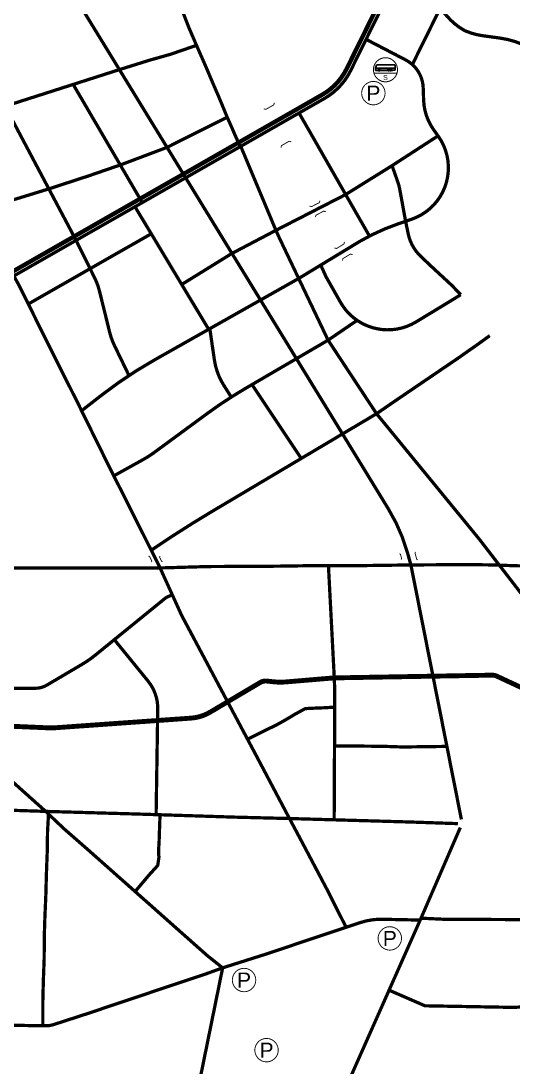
# Model space of a CAD drawing. Header units: metres. Extents: x 562939 to 576321, y 2060910 to 2084323.
# Drawn here: x 571043 to 573305, y 2064719 to 2069528 of the extents above; entities that cross this region are included whole.
import ezdxf
from ezdxf.enums import TextEntityAlignment as Align

# ---------------------------------------------------------------- set-up
doc = ezdxf.new("R2010")
doc.units = ezdxf.units.M
doc.header["$MEASUREMENT"] = 0
doc.linetypes.add('CONTINUOUS_1', pattern=[0])
for name, color, linetype, lineweight in [('_bridge', 7, 'CONTINUOUS', 30), ('Duong', 30, 'CONTINUOUS', 0), ('map symbol', 5, 'CONTINUOUS', 30), ('Tuyen TN', 5, 'CONTINUOUS', 20)]:
    doc.layers.add(name, color=color, linetype=linetype, lineweight=lineweight)
doc.layers.add('ViaHeS', color=32, linetype='CONTINUOUS')
doc.styles.add('arial', font='ARIAL.TTF', dxfattribs={"height": 50})
doc.styles.add('ARIALH', font='VHARIAL.TTF')

# ---------------------------------------------------------------- blocks, each defined once
blk = doc.blocks.new('A$C47FB645C')
at = {"layer": 'map symbol', "linetype": 'CONTINUOUS_1'}
for p, q in [((-35.2, 10.6), (-34.7, 10.7)), ((-30.4, 11.1), (-34.7, 10.7)), ((-40.1, -6.1), (-39.6, -5.8)), ((-40.1, -6.1), (-40.1, -8.4)), ((-39.8, -9), (-40.1, -8.4)), ((-39.8, -9), (-39.8, -9.6)), ((-37.4, -9.6), (-39.8, -9.6)), ((-39.3, -2.7), (35, -2.7)), ((-39, -0.7), (34.9, -0.7)), ((-31.3, -10.2), (-37.4, -9.6)), ((-29.4, -10.3), (-31.3, -10.2)), ((-29.4, -8.5), (-29.4, -10.3)), ((-22, -8.6), (-22, -10.3)), ((-22, -10.3), (5.9, -10.3)), ((6, -8.3), (5.9, -10.3)), ((13.1, -6.7), (14.4, -6.7)), ((21.5, -8.7), (21.5, -10.3)), ((21.5, -10.3), (22.1, -10.3)), ((22.1, -10.3), (26.4, -10.1)), ((26.4, -10.1), (32.5, -9.4)), ((32.5, -9.4), (34.9, -9.2)), ((34.9, -9.2), (35.1, -6.5)), ((35.1, -6.5), (35, -6.1))]:
    blk.add_line(p, q, dxfattribs=at)
for centre in [(-25.6, -8.6), (9.9, -8.6), (17.6, -8.6)]:
    blk.add_circle(centre, 3.25, dxfattribs=at)
for centre, radius, start, end in [((20.9, -10.6), 60.7, 160.5223, 175.4791), ((-34.6, 8.8), 1.96, 110.3295, 154.3584), ((-4.1, -3840.3), 3851.5, 89.443, 90.3908), ((33.4, 10.4), 0.625, 7.8834, 89.4555), ((-74.8, -4.4), 109.8, 359.0796, 7.8005), ((-25.7, -8.6), 3.7, 0.4248, 178.2949), ((9.9, -8.8), 3.91, 32.7331, 172.4015), ((17.6, -8.7), 3.86, 0.5443, 147.4143)]:
    blk.add_arc(centre, radius, start, end, dxfattribs=at)
blk = doc.blocks.new('A$C1A0C238D')
at = {"layer": 'map symbol', "color": 129, "lineweight": 15, "const_width": 9, "flags": 128}
blk.add_lwpolyline([(-108, -48, 1), (108, -48, 1)], format="xyb", close=True, dxfattribs=at)
blk.add_lwpolyline([(-103.2, -79.7), (103.2, -79.7)], dxfattribs=at)
at = {"layer": 'map symbol', "color": 129, "lineweight": 15, "xscale": 2.375999999907799, "yscale": 2.375999999907799, "zscale": 2.375999999907799}
blk.add_blockref('A$C47FB645C', (4.8, -30.6), dxfattribs=at)
at = {"layer": 'map symbol', "color": 129, "lineweight": 15, "style": 'ARIALH'}
blk.add_text('S', height=45, dxfattribs=at).set_placement((0, -117.9), align=Align.MIDDLE_CENTER)
blk = doc.blocks.new('A$C160A605E')
at = {"layer": 'map symbol', "color": 129, "lineweight": 15, "const_width": 12, "flags": 128}
blk.add_lwpolyline([(-155.52, 0, 1), (155.52, 0, 1)], format="xyb", close=True, dxfattribs=at)
at = {"layer": 'map symbol', "color": 129, "lineweight": 15, "style": 'arial'}
blk.add_text('P', height=200, dxfattribs=at).set_placement((0, 0), align=Align.MIDDLE_CENTER)
blk = doc.blocks.new('A$C685C5190')
at = {"layer": '_bridge', "const_width": 4}
for points in [[(572203.5, 2069148.1), (572200.9, 2069138.5), (572164.7, 2069117.8), (572155, 2069120.4)], [(572280.7, 2068968.6), (572271, 2068971.2), (572236.3, 2068951.3), (572233.6, 2068941.7)], [(572412.9, 2068698.3), (572409.8, 2068688.8), (572374.2, 2068670.5), (572364.7, 2068673.6)], [(572440, 2068646.9), (572430.4, 2068649.9), (572394.7, 2068631.6), (572391.7, 2068622.1)], [(572525.8, 2068508.8), (572523.4, 2068499.1), (572489.2, 2068478.3), (572479.5, 2068480.7)], [(572516.1, 2068422), (572518.4, 2068431.7), (572552.7, 2068452.6), (572562.5, 2068450.2)], [(572785.8, 2067048.7), (572788.3, 2067053.1), (572782.6, 2067073), (572778.3, 2067075.4)], [(572862.5, 2067046.4), (572858.1, 2067048.8), (572849.6, 2067078.7), (572852, 2067083.1)], [(571638.6, 2067036.8), (571640.2, 2067041.5), (571629.4, 2067063), (571624.7, 2067064.5)], [(571690.5, 2067038.5), (571685.7, 2067040), (571675.8, 2067059.8), (571677.3, 2067064.6)]]:
    blk.add_lwpolyline(points, dxfattribs=at)
at = {"layer": 'Duong', "color": 158, "flags": 128}
for points, const_width in [([(571773.6, 2069589), (571809.7, 2069495.7), (571845.6, 2069412.1), (571889.3, 2069312.6), (571924.4, 2069229.7), (571948.3, 2069174.7), (571986.8, 2069081.5), (572006.8, 2069036.5), (572018.6, 2069009), (572034.8, 2068972.4), (572046.4, 2068946.4)], 15), ([(571491.4, 2069300.5), (571628.2, 2069343.3), (571726.5, 2069371.1), (571845.6, 2069412.1)], 15), ([(571278.9, 2069232.5), (571596.3, 2068689.3)], 15), ([(570966.6, 2069131.1), (571292.3, 2068515.7)], 15), ([(572640.3, 2068535.3), (572316.8, 2069101.1), (572316.8, 2069101.1)], 15), ([(571710.2, 2068943), (571986.8, 2069081.5)], 15), ([(572210.6, 2068561.8), (572531.1, 2068726.3), (572744.3, 2068859.1), (572955.5, 2068996)], 15), ([(570852.2, 2068655.8), (571044.3, 2068714.5), (571167.1, 2068752.3), (571353.3, 2068813.2), (571499.3, 2068863.6), (571710.2, 2068943.1)], 15), ([(572036.5, 2068963.8), (570949.4, 2068342.9)], 20), ([(572046.4, 2068946.4), (570996.2, 2068346.5)], 15), ([(571562.9, 2068670.3), (571900.5, 2068108.2)], 15), ([(572008.6, 2068455.6), (572210.6, 2068561.8)], 15), ([(571072.6, 2068223.2), (571637.6, 2068545.9)], 15), ([(571678.3, 2067009.8), (571553.9, 2067258), (571443.7, 2067476.4), (571301.1, 2067765.9), (571163, 2068040.9), (571163, 2068040.9), (571029.2, 2068310.7), (570970.6, 2068415.3)], 15), ([(571777.8, 2068312.9), (572007.6, 2068455.1)], 15), ([(572139.8, 2068241.4), (572315.8, 2068340.8)], 15), ([(573193.3, 2068077.7), (573132.7, 2068033.7), (573090.2, 2068004.2), (573057.5, 2067980.9), (572952.7, 2067909.6), (572852.6, 2067841.6), (572748.8, 2067771), (572673.9, 2067719.4)], 15), ([(572100.7, 2067852.6), (572326.8, 2067513.1)], 15), ([(572830.9, 2067023.6), (572595.1, 2067020.4), (572368.6, 2067020.2), (572214, 2067017.9), (571896.2, 2067016.2), (571678.3, 2067009.8)], 15), ([(573662.1, 2067008.9), (573337.4, 2067019.2), (573177.7, 2067024.2), (573036.2, 2067024.8), (572830.9, 2067023.6)], 15), ([(570973.4, 2067009.9), (571133.7, 2067009.4), (571274.3, 2067010), (571392.1, 2067009.6), (571678.3, 2067009.8)], 15), ([(572533, 2065358.1), (572445.7, 2065531.2), (572339.4, 2065732.7), (572272.9, 2065857.9), (572272.9, 2065857.9), (572113.6, 2066159.5), (571896.7, 2066567.3), (571777.1, 2066792.1), (571777.1, 2066792.1), (571678.3, 2067009.8)], 15), ([(571152.2, 2065891), (570950.7, 2066071.5)], 15), ([(573046.7, 2065834.4), (572835.5, 2065841.7), (572520.9, 2065850.8), (572272.9, 2065857.9), (572019.1, 2065864.4), (571573.8, 2065878.6), (571160.7, 2065890.5), (570944.2, 2065897.5), (570695.1, 2065904.2), (570313.9, 2065916), (570313.9, 2065916), (569931.9, 2065927.2)], 15), ([(571139.3, 2064905.9), (571139.3, 2065011.7), (571141.8, 2065112.9), (571145.6, 2065214.3), (571146, 2065312.2), (571149.1, 2065410), (571149.2, 2065411.2), (571153.3, 2065506.6), (571155.9, 2065604.8), (571159.7, 2065704.9), (571161, 2065797.2), (571165.5, 2065878.4)], 15), ([(571965.8, 2065171.6), (571897.4, 2065225.9), (571786.8, 2065324), (571576.6, 2065510.7), (571348.5, 2065713.1), (571236.2, 2065811.4), (571152.2, 2065891)], 15), ([(573057.8, 2065816.4), (572877.3, 2065399.8), (572552.1, 2064666.4)], 15), ([(573600.3, 2065391.8), (573288.7, 2065393.5), (572977.1, 2065395.1), (572877.3, 2065399.8)], 15), ([(571965.8, 2065171.6), (571887.4, 2065143.2), (571847, 2065129.6), (571677.2, 2065073.1), (571608.6, 2065049.8), (571431.9, 2064990.8), (571377.3, 2064971.9), (571185.4, 2064909.6), (571166.6, 2064905.8), (571150.4, 2064905.9), (571139.9, 2064905.9), (571129, 2064905.8), (571109.5, 2064905.5), (571037.5, 2064907.1), (570920.6, 2064908.8)], 15), ([(571965.8, 2065171.6), (571634.9, 2063545), (571270.8, 2062420.1)], 15)]:
    blk.add_lwpolyline(points, dxfattribs=dict(at, const_width=const_width))
at = {"layer": 'Duong', "color": 158, "elevation": 0, "flags": 128}
for points, const_width in [([(573484.3, 2071179.4), (572553.7, 2069295.4, -0.149204), (572433.6, 2069167.9), (572045.3, 2068945.8)], 15), ([(573857.3, 2070988.6), (573601.9, 2070804.9, 0.122748), (573523.7, 2070712.7), (572837.5, 2069323.7)], 15), ([(572598.2, 2069430.8), (572535.7, 2069304.3, -0.149204), (572423.7, 2069185.3), (572036.5, 2068963.8)], 20), ([(572451.9, 2067020.3), (572478.2, 2066514.4, -0.014174), (572480.9, 2066401.1), (572478.2, 2065852)], 15)]:
    blk.add_lwpolyline(points, format="xyb", dxfattribs=dict(at, const_width=const_width))
at = {"layer": 'Duong', "color": 158, "const_width": 20, "elevation": 0, "flags": 128}
blk.add_lwpolyline([(573466.4, 2071188.3), (572598.2, 2069430.8)], dxfattribs=at)
at = {"layer": 'Duong', "color": 158, "flags": 128}
for points, const_width in [([(573062.8, 2065853.9), (572932.4, 2066511.9), (572830.9, 2067023.6), (572814.4, 2067082.1, 0.068288), (572727.2, 2067281.4), (572550.2, 2067570.9), (570673, 2070637.3)], 15), ([(572752, 2069697), (572897.2, 2069625.4, -0.100455), (572991.5, 2069552.3), (572997, 2069545.9, 0.081625), (573071.7, 2069483.5), (573077.6, 2069480), (573087.6, 2069475.9, 0.062545), (573159.8, 2069456.5), (573240, 2069445.5, -0.177276), (573482.9, 2069316.6), (573507, 2069289.6, 0.530449), (573753.1, 2069323.4), (573846.5, 2069512.5, -0.193151), (574040.7, 2069686.4), (574211.4, 2069748.4, 0.089895), (574319.2, 2069811.4), (574622.1, 2070070.3)], 15), ([(573414.9, 2066424.2), (573225.6, 2066512.3, 0.11375), (573203.7, 2066517), (572477.7, 2066504.4), (572256.5, 2066485.9, -0.04801), (572199, 2066486.6), (572168.9, 2066489.8, 0.162292), (572138, 2066483.1), (571908.4, 2066346.9, -0.11665), (571820.5, 2066319.4), (571198.3, 2066275.2, -0.028563), (571164, 2066274.8), (570956, 2066283.8)], 20), ([(572316.3, 2068341.1), (572594.8, 2068510.3, -0.049769), (572775.5, 2068592.7), (572833.8, 2068612.6, 0.50296), (572956.3, 2068994.9), (572936, 2069023.2, -0.147694), (572889.3, 2069160), (572887.3, 2069217.3, 0.270114), (572806.7, 2069345.1), (572625.8, 2069439.2)], 15), ([(570677.6, 2069007.4), (570744.6, 2069035.3), (570948.4, 2069124, -0.025167), (570995.5, 2069141.7), (571491.4, 2069300.5)], 15), ([(572049, 2068947.9), (572206.9, 2068570.5, 0.012101), (572226.6, 2068526.3), (572450.3, 2068056.8), (572673, 2067718.8), (573134.9, 2067154.6, -0.007424), (573153.4, 2067131.4), (573492.1, 2066691.7), (573525.3, 2066641.3, 0.024061), (573582.1, 2066563.6), (573638.9, 2066493.5, -0.022008), (573665, 2066458.1), (573833.5, 2066207.4, 0.095897), (573846.9, 2066194), (573910, 2066151.1, -0.045119), (573917, 2066145.4), (573947.6, 2066115.3)], 15), ([(572744.3, 2068859.1), (572770.9, 2068783.3, -0.038476), (572778.9, 2068753.7), (572792.6, 2068679.7), (572806.5, 2068603.3)], 15), ([(573060.1, 2068265.9), (573017.7, 2068309.9), (572930.8, 2068390.3), (572877.1, 2068441, -0.153904), (572818.4, 2068545.9), (572806.5, 2068603.3)], 15), ([(571292.3, 2068515.7), (571377.6, 2068343.1, -0.054254), (571399.9, 2068282.1), (571446.8, 2068092.1, 0.052056), (571468, 2068033.5), (571535.3, 2067894.2)], 15), ([(572416.5, 2068402), (572440.7, 2068348.7), (572507, 2068231.4, 0.42328), (572854.3, 2068140.6), (572995.9, 2068226.5), (573059.9, 2068265.8)], 15), ([(571317.6, 2067732.5), (571407.8, 2067802.8, -0.036808), (571652.5, 2067965.9), (572139.8, 2068241.4)], 15), ([(571465.6, 2067433.1), (571599.2, 2067507.3, 0.031803), (571652.7, 2067541.6), (571893.9, 2067718.9, -0.026359), (572070, 2067834.7), (572450.3, 2068056.8), (572584.3, 2068148.4)], 15), ([(572005.4, 2067795.2), (571971.6, 2067848.4, -0.105729), (571927.8, 2067966), (571906.8, 2068109.7)], 15), ([(571637.7, 2067090.9), (571648.6, 2067098.4, -0.015857), (571915.9, 2067268.9), (572673, 2067718.8)], 15), ([(571734.2, 2066886.6), (571711.7, 2066876.4, 0.064461), (571700.8, 2066869.6), (571381, 2066609.4, -0.037581), (571319.4, 2066566.5), (571157.2, 2066470.8, -0.134036), (571106.4, 2066456.9), (570959.5, 2066456.9)], 15), ([(571660, 2065876), (571667.5, 2066360.8, 0.176481), (571622.7, 2066490.1), (571468, 2066680.1)], 15), ([(572480.7, 2066370.1), (572435.4, 2066367.1), (572395.5, 2066365.7), (572349.6, 2066363.4, 0.114207), (572341, 2066361), (572290.9, 2066333.3), (572276, 2066323.8), (572233.7, 2066299.5), (572207.1, 2066285.1), (572181.3, 2066272.8), (572097.1, 2066230.8), (572080.1, 2066222.6)], 15), ([(572479.9, 2066192), (572519.6, 2066191.6), (572529.5, 2066191.5), (572539.5, 2066191.4), (572549.5, 2066191.3), (572559.5, 2066191.3), (572569.5, 2066191.2), (572579.5, 2066191.1), (572589.5, 2066191), (572599.5, 2066190.9), (572609.5, 2066190.8), (572619.5, 2066190.7), (572629.5, 2066190.6), (572639.5, 2066190.5), (572649.5, 2066190.4), (572659.5, 2066190.3), (572669.5, 2066190.2), (572679.5, 2066190.1), (572689.5, 2066190), (572704.3, 2066189.9, -0.006255), (572704.5, 2066189.9), (572792.8, 2066186.8), (572853, 2066187.6), (572934.6, 2066188.7), (572996.3, 2066189.5)], 15), ([(571678.1, 2065875.5), (571676.2, 2065826.5), (571673.9, 2065754.8), (571671.4, 2065712.9), (571671.2, 2065694.9), (571673, 2065683.6, -0.07703), (571673, 2065680.6), (571667.8, 2065645, -0.149385), (571665.3, 2065639.8), (571627.9, 2065598.7), (571602.5, 2065568.5), (571563.5, 2065522.3)], 15), ([(572873.4, 2065391.2), (572699.8, 2065394.9, 0.084675), (572600, 2065380.1), (572533, 2065358.1), (572355.4, 2065298.7), (572177.5, 2065238.7), (572177.5, 2065238.7), (571965.8, 2065171.6)], 15), ([(573683.5, 2065082.7), (573517.9, 2065008.4, -0.09174), (573482.6, 2064999.8), (573321.8, 2064990.8, -0.018485), (573284.9, 2064990.1), (572895.5, 2064997.1), (572730.5, 2065068.9)], 15)]:
    blk.add_lwpolyline(points, format="xyb", dxfattribs=dict(at, const_width=const_width))
at = {"layer": 'Tuyen TN', "color": 7, "const_width": 2.5}
for points in [[(573419.1, 2066433.3), (573229.9, 2066521.4, 0.11375), (573203.5, 2066527), (572477.2, 2066514.4), (572255.7, 2066495.8, -0.04801), (572200.1, 2066496.5), (572170, 2066499.8, 0.162292), (572132.9, 2066491.7), (571903.3, 2066355.5, -0.11665), (571819.8, 2066329.4), (571197.6, 2066285.2, -0.028563), (571164.5, 2066284.8), (570956.4, 2066293.8)], [(570955.6, 2066273.8), (571163.6, 2066264.8, 0.028563), (571199, 2066265.3), (571821.2, 2066309.5, 0.11665), (571913.5, 2066338.3), (572143.1, 2066474.5, -0.162292), (572167.8, 2066479.9), (572198, 2066476.6, 0.04801), (572257.3, 2066475.9), (572478.2, 2066494.4), (573203.8, 2066507, -0.11375), (573221.4, 2066503.3), (573410.7, 2066415.2, -0.115881)]]:
    blk.add_lwpolyline(points, format="xyb", dxfattribs=at)
at = {"layer": 'map symbol', "lineweight": 15}
for name, p, xscale, yscale, zscale in [('A$C1A0C238D', (572714, 2069324.4), 0.5119999999878928, 0.5119999999878928, 0.5119999999878928), ('A$C160A605E', (572658.4, 2069192.4), 0.3456000000000001, 0.3456000000000001, 0.3456000000000001), ('A$C160A605E', (572733.9, 2065306.9), 0.3456000000000001, 0.3456000000000001, 0.3456000000000001), ('A$C160A605E', (572064.1, 2065115.5), 0.3456000000000001, 0.3456000000000001, 0.3456000000000001), ('A$C160A605E', (572167.5, 2064793.2), 0.3456000000000001, 0.3456000000000001, 0.3456000000000001)]:
    blk.add_blockref(name, p, dxfattribs=dict(at, xscale=xscale, yscale=yscale, zscale=zscale))

msp = doc.modelspace()

# ---------------------------------------------------------------- block references
at = {"layer": 'ViaHeS', "color": 6, "linetype": 'ByBlock', "lineweight": -3}
msp.add_blockref('A$C685C5190', (4.7, 3.3), dxfattribs=at)

doc.saveas('drawing.dxf')
